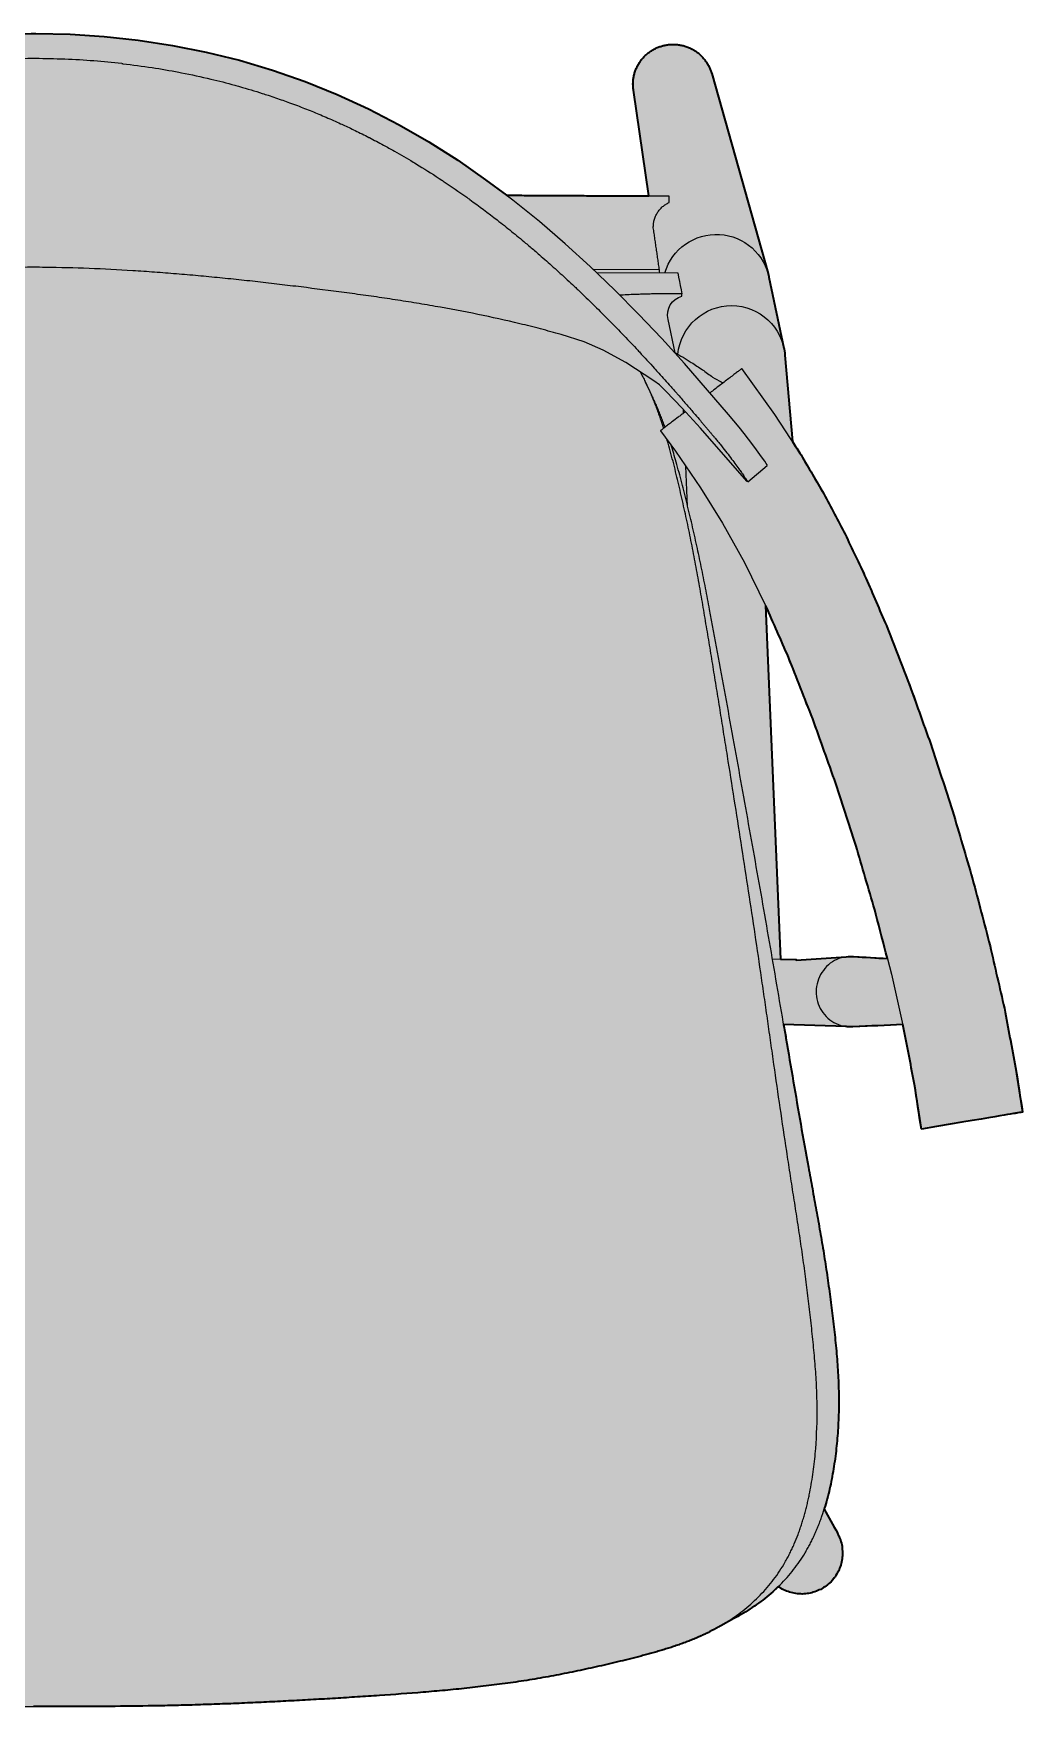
# Model space of a CAD drawing. Header units: millimetres. Extents: x 0 to 1796, y -1115 to 742.
# Drawn here: x 1453 to 1761, y -975 to -454 of the extents above; entities that cross this region are included whole.
import ezdxf

# ---------------------------------------------------------------- set-up
doc = ezdxf.new("R2010")
doc.units = ezdxf.units.MM
doc.layers.add('Blocks', color=7, linetype='Continuous')
doc.layers.add('Blocks$Fill', color=7, linetype='Continuous', true_color=0xffffff)
doc.layers.add('Blocks$Inner', color=7, linetype='Continuous', lineweight=25, true_color=0x007f00)
doc.layers.add('Blocks$Outline', color=7, linetype='Continuous', lineweight=35, true_color=0xff3f3f)

# ---------------------------------------------------------------- blocks, each defined once
blk = doc.blocks.new('N01 Dining Chair Top')
at = {"layer": 'Blocks$Fill'}
h = blk.add_hatch(color=256, dxfattribs=at)
h.paths.add_polyline_path([(302.84, -217.65), (249.86, -217.08), (201.8, -214.68), (174.43, -212.61), (160.82, -211.15), (154.05, -210.26), (147.32, -209.23), (140.62, -208.05), (133.95, -206.73), (120.7, -203.75), (110.83, -201.25), (105.97, -199.84), (102.76, -198.81), (99.6, -197.69), (98.03, -197.09), (96.48, -196.46), (94.96, -195.79), (93.45, -195.1), (91.95, -194.37), (90.49, -193.61), (89.04, -192.81), (88.46, -192.48), (84.33, -190.19), (82.77, -189.34), (81.36, -188.53), (79.98, -187.68), (78.62, -186.8), (77.29, -185.89), (75.99, -184.94), (74.71, -183.96), (73.47, -182.94), (72.26, -181.9), (71.38, -181.1), (70.52, -180.29), (68.84, -181.28), (66.98, -182.02), (65.03, -182.46), (63.03, -182.59), (61.03, -182.41), (59.09, -181.92), (57.25, -181.13), (55.56, -180.06), (54.06, -178.74), (52.78, -177.2), (51.75, -175.47), (51.01, -173.62), (50.57, -171.66), (50.44, -169.66), (50.63, -167.67), (50.67, -167.42), (50.72, -167.18), (50.78, -166.93), (50.84, -166.69), (50.9, -166.45), (50.97, -166.21), (51.04, -165.97), (51.12, -165.73), (51.2, -165.49), (51.29, -165.26), (51.38, -165.03), (51.48, -164.8), (51.79, -164.13), (52.07, -163.59), (52.07, -163.59), (56.18, -156.1), (55.48, -153.71), (55.07, -152.17), (54.33, -149.07), (53.7, -145.94), (53.16, -142.79), (52.7, -139.62), (52.33, -136.43), (52.04, -133.22), (51.83, -129.99), (51.7, -126.73), (51.64, -123.46), (51.66, -120.17), (51.74, -116.85), (51.9, -113.53), (52.12, -110.18), (52.72, -103.46), (54.8, -86.55), (56.88, -73.02), (68.84, -5.05), (49.29, -5.71), (49.02, -5.74), (48.75, -5.77), (48.56, -5.78), (48.37, -5.79), (48.17, -5.8), (47.98, -5.8), (47.79, -5.81), (47.6, -5.8), (47.4, -5.8), (47.21, -5.79), (31.66, -5.04), (28.01, -23.79), (25.88, -37.63), (-5.68, -32.36), (-3.53, -18.47), (0, 0), (4.44, 19.51), (9.91, 40.35), (16.16, 61.53), (22.95, 82.31), (30.06, 102.12), (36.8, 119.29), (43.17, 134.11), (49.67, 147.78), (56.31, 160.38), (63.41, 172.5), (66.11, 176.66), (68.42, 203.66), (68.48, 204.23), (68.55, 204.74), (68.63, 205.25), (68.73, 205.76), (73.44, 227.97), (73.56, 228.51), (73.7, 229.05), (91.29, 291.39), (91.36, 291.64), (91.45, 291.9), (91.53, 292.16), (91.63, 292.42), (91.73, 292.68), (91.84, 292.93), (91.95, 293.19), (92.07, 293.45), (92.2, 293.7), (92.33, 293.95), (92.47, 294.21), (92.62, 294.46), (92.77, 294.7), (92.93, 294.95), (93.1, 295.19), (93.27, 295.43), (93.45, 295.67), (93.64, 295.9), (93.83, 296.13), (94.03, 296.36), (94.23, 296.58), (94.45, 296.8), (94.66, 297.01), (94.88, 297.22), (95.11, 297.42), (95.34, 297.62), (95.58, 297.81), (95.83, 298), (96.07, 298.18), (96.33, 298.35), (96.58, 298.52), (96.85, 298.69), (97.11, 298.84), (97.38, 298.99), (97.65, 299.13), (97.93, 299.27), (98.2, 299.4), (98.48, 299.52), (98.77, 299.63), (99.05, 299.74), (99.34, 299.84), (99.63, 299.94), (99.92, 300.02), (100.21, 300.1), (100.5, 300.17), (100.79, 300.23), (101.08, 300.29), (101.38, 300.34), (101.67, 300.38), (101.96, 300.42), (102.25, 300.45), (102.54, 300.47), (102.83, 300.48), (103.11, 300.49), (103.4, 300.49), (103.68, 300.49), (103.96, 300.48), (104.24, 300.46), (104.52, 300.44), (104.79, 300.41), (105.06, 300.37), (105.33, 300.33), (105.59, 300.28), (105.85, 300.23), (106.12, 300.18), (106.38, 300.11), (106.65, 300.04), (106.91, 299.96), (107.18, 299.88), (107.45, 299.79), (107.71, 299.7), (107.98, 299.59), (108.24, 299.48), (108.51, 299.37), (108.77, 299.24), (109.03, 299.11), (109.29, 298.98), (109.55, 298.83), (109.81, 298.68), (110.06, 298.53), (110.31, 298.36), (110.56, 298.19), (110.81, 298.01), (111.05, 297.83), (111.29, 297.64), (111.52, 297.44), (111.75, 297.24), (111.97, 297.03), (112.2, 296.81), (112.41, 296.59), (112.62, 296.37), (112.83, 296.13), (113.03, 295.9), (113.22, 295.65), (113.41, 295.41), (113.59, 295.16), (113.76, 294.9), (113.93, 294.64), (114.09, 294.37), (114.25, 294.11), (114.4, 293.83), (114.54, 293.56), (114.67, 293.28), (114.8, 293), (114.92, 292.72), (115.03, 292.44), (115.13, 292.15), (115.23, 291.86), (115.32, 291.58), (115.4, 291.29), (115.48, 291), (115.54, 290.7), (115.6, 290.41), (115.66, 290.12), (115.7, 289.83), (115.74, 289.54), (115.77, 289.26), (115.8, 288.97), (115.82, 288.68), (115.83, 288.4), (115.83, 288.12), (115.83, 287.83), (115.82, 287.56), (115.81, 287.28), (115.79, 287.01), (115.76, 286.74), (115.73, 286.47), (115.69, 286.2), (110.92, 253.23), (155.32, 253.46), (161.79, 258.31), (170.51, 264.36), (179.49, 270.06), (188.76, 275.41), (198.31, 280.37), (208.1, 284.87), (218.1, 288.91), (228.29, 292.46), (238.59, 295.52), (248.98, 298.09), (259.5, 300.17), (270.13, 301.79), (280.78, 302.93), (291.44, 303.63), (302.14, 303.9), (302.84, 303.89), (303.54, 303.9), (314.25, 303.63), (324.91, 302.93), (335.55, 301.79), (346.19, 300.17), (356.7, 298.09), (367.1, 295.52), (377.4, 292.46), (387.59, 288.91), (397.59, 284.87), (407.38, 280.37), (416.93, 275.41), (426.2, 270.06), (435.18, 264.36), (443.9, 258.31), (450.37, 253.46), (494.77, 253.23), (490, 286.2), (489.96, 286.47), (489.93, 286.74), (489.9, 287.01), (489.88, 287.28), (489.87, 287.56), (489.86, 287.83), (489.86, 288.12), (489.86, 288.4), (489.87, 288.68), (489.89, 288.97), (489.91, 289.26), (489.95, 289.54), (489.98, 289.83), (490.03, 290.12), (490.08, 290.41), (490.14, 290.7), (490.21, 291), (490.29, 291.29), (490.37, 291.58), (490.46, 291.86), (490.55, 292.15), (490.66, 292.44), (490.77, 292.72), (490.89, 293), (491.02, 293.28), (491.15, 293.56), (491.29, 293.83), (491.44, 294.11), (491.59, 294.37), (491.76, 294.64), (491.92, 294.9), (492.1, 295.16), (492.28, 295.41), (492.47, 295.65), (492.66, 295.9), (492.86, 296.13), (493.07, 296.37), (493.28, 296.59), (493.49, 296.81), (493.71, 297.03), (493.94, 297.24), (494.17, 297.44), (494.4, 297.64), (494.64, 297.83), (494.88, 298.01), (495.13, 298.19), (495.37, 298.36), (495.63, 298.53), (495.88, 298.68), (496.14, 298.83), (496.39, 298.98), (496.65, 299.11), (496.92, 299.24), (497.18, 299.37), (497.44, 299.48), (497.71, 299.59), (497.97, 299.7), (498.24, 299.79), (498.51, 299.88), (498.77, 299.96), (499.04, 300.04), (499.3, 300.11), (499.57, 300.18), (499.83, 300.23), (500.09, 300.28), (500.36, 300.33), (500.63, 300.37), (500.9, 300.41), (501.17, 300.44), (501.45, 300.46), (501.73, 300.48), (502.01, 300.49), (502.29, 300.49), (502.57, 300.49), (502.86, 300.48), (503.15, 300.47), (503.44, 300.45), (503.73, 300.42), (504.02, 300.38), (504.31, 300.34), (504.6, 300.29), (504.9, 300.23), (505.19, 300.17), (505.48, 300.1), (505.77, 300.02), (506.06, 299.94), (506.35, 299.84), (506.63, 299.74), (506.92, 299.63), (507.2, 299.52), (507.48, 299.4), (507.76, 299.27), (508.04, 299.13), (508.31, 298.99), (508.58, 298.84), (508.84, 298.69), (509.1, 298.52), (509.36, 298.35), (509.61, 298.18), (509.86, 298), (510.1, 297.81), (510.34, 297.62), (510.58, 297.42), (510.8, 297.22), (511.03, 297.01), (511.24, 296.8), (511.45, 296.58), (511.66, 296.36), (511.86, 296.13), (512.05, 295.9), (512.23, 295.67), (512.41, 295.43), (512.59, 295.19), (512.75, 294.95), (512.91, 294.7), (513.07, 294.46), (513.22, 294.21), (513.36, 293.95), (513.49, 293.7), (513.62, 293.45), (513.74, 293.19), (513.85, 292.93), (513.96, 292.68), (514.06, 292.42), (514.15, 292.16), (514.24, 291.9), (514.32, 291.64), (514.4, 291.39), (531.99, 229.05), (532.13, 228.51), (532.25, 227.97), (536.95, 205.76), (537.06, 205.25), (537.14, 204.74), (537.21, 204.23), (537.26, 203.66), (539.58, 176.66), (542.28, 172.5), (549.37, 160.38), (556.01, 147.78), (562.52, 134.11), (568.89, 119.29), (575.63, 102.12), (582.74, 82.31), (589.53, 61.53), (595.77, 40.35), (601.24, 19.51), (605.69, 0), (609.22, -18.47), (611.37, -32.36), (609.61, -32.66), (579.8, -37.63), (577.67, -23.79), (574.49, -7.1), (574.03, -5.04), (558.47, -5.79), (558.28, -5.8), (558.09, -5.8), (557.9, -5.81), (557.71, -5.8), (557.51, -5.8), (557.32, -5.79), (557.13, -5.78), (556.94, -5.77), (556.67, -5.74), (556.4, -5.71), (536.85, -5.05), (549.9, -79.77), (552.21, -96.73), (552.97, -103.46), (553.57, -110.18), (553.79, -113.53), (553.94, -116.85), (554.03, -120.17), (554.05, -123.46), (553.99, -126.73), (553.86, -129.99), (553.65, -133.22), (553.36, -136.43), (552.98, -139.62), (552.53, -142.79), (551.99, -145.94), (551.35, -149.07), (550.62, -152.17), (550.21, -153.71), (549.51, -156.1), (553.61, -163.59), (553.9, -164.13), (554.21, -164.8), (554.31, -165.03), (554.4, -165.26), (554.49, -165.49), (554.57, -165.73), (554.65, -165.97), (554.72, -166.21), (554.79, -166.45), (554.85, -166.69), (554.91, -166.93), (554.97, -167.18), (555.02, -167.42), (555.06, -167.67), (555.25, -169.66), (555.12, -171.66), (554.67, -173.62), (553.93, -175.47), (552.91, -177.2), (551.63, -178.74), (550.13, -180.06), (548.43, -181.13), (546.59, -181.92), (544.65, -182.41), (542.66, -182.59), (540.66, -182.46), (538.71, -182.02), (536.85, -181.28), (535.17, -180.29), (534.31, -181.1), (533.43, -181.9), (532.22, -182.94), (530.97, -183.96), (529.7, -184.94), (528.39, -185.89), (527.06, -186.8), (525.71, -187.68), (524.32, -188.53), (522.91, -189.34), (521.35, -190.19), (517.22, -192.48), (516.65, -192.81), (515.2, -193.61), (513.73, -194.37), (512.24, -195.1), (510.73, -195.79), (509.2, -196.46), (507.65, -197.09), (504.52, -198.26), (501.33, -199.34), (496.48, -200.8), (488.29, -202.95), (478.37, -205.29), (471.74, -206.73), (465.07, -208.05), (458.37, -209.23), (451.63, -210.26), (444.87, -211.15), (431.26, -212.61), (397.03, -215.1), (355.83, -217.08)], flags=0)
h.paths.add_polyline_path([(74.46, 125.61), (74.36, 125.41), (67.34, 109.47), (59.77, 90.27), (52.57, 70.09), (45.93, 49.55), (40.07, 29.39), (36.46, 15.51), (47.04, 16.12), (47.32, 16.14), (47.61, 16.15), (47.89, 16.16), (48.18, 16.15), (48.46, 16.14), (48.74, 16.12), (49.03, 16.1), (49.31, 16.06), (64.95, 15.03), (64.95, 15.27), (69.78, 15.3)], flags=0)
h.paths.add_polyline_path([(569.22, 15.51), (559.76, 49.55), (553.12, 70.09), (545.92, 90.27), (538.35, 109.47), (531.33, 125.41), (531.23, 125.61), (535.91, 15.3), (540.74, 15.27), (540.74, 15.03), (556.38, 16.06), (556.66, 16.1), (556.94, 16.12), (557.23, 16.14), (557.51, 16.15), (557.8, 16.16), (558.08, 16.15), (558.36, 16.14), (558.65, 16.12)], flags=0)
at = {"layer": 'Blocks$Inner'}
for p, q in [((531.99, 229.05), (514.4, 291.39)), ((490, 286.2), (494.77, 253.23)), ((498.1, 230.21), (477.51, 230.32)), ((532.25, 227.97), (536.95, 205.76)), ((503, 204.34), (500.8, 214.75)), ((495.23, 192.14), (493.73, 195.24)), ((505.66, 185.58), (505.62, 186.6)), ((506.89, 156.54), (506.36, 169.03)), ((531.23, 125.63), (535.91, 15.3)), ((569.28, 15.51), (558.65, 16.12)), ((556.4, -5.71), (536.85, -5.05)), ((558.47, -5.79), (574.06, -5.04)), ((549.5, -156.08), (553.61, -163.59)), ((517.22, -192.48), (521.35, -190.19))]:
    blk.add_line(p, q, dxfattribs=at)
for points in [[(525.63, 164.09), (531.75, 169.23), (531.68, 169.39), (531.4, 169.83), (530.93, 170.53), (530.27, 171.49), (529.43, 172.68), (528.41, 174.09), (527.24, 175.67), (525.93, 177.39), (524.5, 179.24), (522.95, 181.17), (519.63, 185.16), (505.91, 200.99), (498.84, 208.76), (491.6, 216.4), (484.17, 223.9), (476.55, 231.23), (468.72, 238.36), (460.68, 245.27), (452.4, 251.93), (443.9, 258.31), (435.18, 264.36), (426.2, 270.06), (416.93, 275.41), (407.38, 280.37), (397.59, 284.87), (387.59, 288.91), (377.4, 292.46), (367.1, 295.52), (356.7, 298.09), (346.19, 300.17), (335.55, 301.79), (324.91, 302.93), (314.25, 303.63), (303.54, 303.9), (302.84, 303.89), (302.14, 303.9)], [(478.51, 229.37), (503.82, 229.23), (504.09, 227.93), (504.35, 226.62), (504.61, 225.31), (504.87, 224.01), (505.14, 222.7)], [(525.35, 164.38), (510.91, 180.9), (505.15, 187.12), (500.09, 192.36), (498.11, 194.33), (496.33, 195.64), (487.61, 201.32), (480.51, 205.13), (474.6, 207.74), (467.42, 210.01)], [(537.26, 203.72), (539.58, 176.66)], [(611.37, -32.36), (609.22, -18.47), (605.69, 0), (601.24, 19.51), (595.77, 40.35), (589.53, 61.53), (582.74, 82.31), (575.63, 102.12), (568.89, 119.29), (562.52, 134.11), (556.01, 147.78), (549.37, 160.38), (542.28, 172.5), (534.12, 185.08), (523.83, 199.45)], [(498.43, 180.06), (503.08, 173.7), (510.9, 162.3), (517.81, 151.19), (524.61, 138.96), (531.33, 125.41), (538.35, 109.47), (545.92, 90.27), (553.12, 70.09), (559.76, 49.55), (565.62, 29.39), (570.48, 10.67), (574.49, -7.1), (577.67, -23.79), (579.8, -37.63)], [(556.38, 16.06), (540.74, 15.03), (540.74, 15.27), (533.38, 15.31)], [(555.06, -167.67), (555.25, -169.66), (555.12, -171.66), (554.67, -173.62), (553.93, -175.47), (552.91, -177.2), (551.63, -178.74), (550.13, -180.06), (548.43, -181.13), (546.59, -181.92), (544.65, -182.41), (542.66, -182.59), (540.66, -182.46), (538.71, -182.02), (536.85, -181.28), (535.15, -180.28)]]:
    blk.add_lwpolyline(points, dxfattribs=at)
at = {"layer": 'Blocks$Inner', "extrusion": (0, 0, -1)}
for centre, radius, start, end in [((-515.86, 224.5), 16.76, 16.501, 170.0124), ((-506.76, 216.14), 6.12, 346.9352, 74.6789), ((-520.56, 202.29), 16.76, 5.3224, 175.3012)]:
    blk.add_arc(centre, radius, start, end, dxfattribs=at)
at = {"layer": 'Blocks$Inner'}
blk.add_rational_spline([(514.46, 291.17), (511.45, 302.64), (499.83, 300.23), (488.22, 297.83), (490, 286.2)], [1, 0.725412500091, 1, 0.725412500091, 1], degree=2, knots=[-379.581416, -379.581416, -379.581416, -189.790708, -189.790708, 0, 0, 0], dxfattribs=at)
for points, knots in [([(302.84, 296.05), (302.62, 296.05), (299.4, 296.04), (296.18, 295.97), (293.18, 295.85)], [-17.1188805, -17.1188805, -17.1188805, -17.1188805, -17.0850468, -16.6232968, -16.6232968, -16.6232968, -16.6232968]), ([(312.5, 295.85), (309.51, 295.97), (306.29, 296.04), (303.06, 296.05), (302.84, 296.05)], [-17.6144642, -17.6144642, -17.6144642, -17.6144642, -17.1527142, -17.1188805, -17.1188805, -17.1188805, -17.1188805]), ([(330.39, 294.5), (327.5, 294.83), (321.59, 295.38), (315.63, 295.73), (312.55, 295.85), (312.5, 295.85)], [-18.5379369, -18.5379369, -18.5379369, -18.5379369, -18.0895672, -17.6211271, -17.6144642, -17.6144642, -17.6144642, -17.6144642]), ([(330.39, 294.5), (330.52, 294.49), (333.67, 294.13), (339.63, 293.34), (345.42, 292.35), (348.19, 291.82)], [-15.6993659, -15.6993659, -15.6993659, -15.6993659, -15.6794285, -15.2109884, -14.7759989, -14.7759989, -14.7759989, -14.7759989]), ([(348.19, 291.82), (348.47, 291.77), (351.82, 291.12), (357.65, 289.86), (363.14, 288.46), (365.63, 287.77)], [-14.7759989, -14.7759989, -14.7759989, -14.7759989, -14.7309471, -14.2508447, -13.8525601, -13.8525601, -13.8525601, -13.8525601]), ([(365.63, 287.77), (366.14, 287.63), (369.02, 286.83), (371.89, 285.97), (374.24, 285.21)], [-13.8525601, -13.8525601, -13.8525601, -13.8525601, -13.7707965, -13.3908643, -13.3908643, -13.3908643, -13.3908643]), ([(374.24, 285.21), (374.86, 285.02), (377.01, 284.32), (379.85, 283.35), (382.07, 282.55), (382.76, 282.3)], [-13.3908643, -13.3908643, -13.3908643, -13.3908643, -13.2906996, -13.0436136, -12.9291322, -12.9291322, -12.9291322, -12.9291322]), ([(382.76, 282.3), (383.57, 282), (385.89, 281.14), (389.68, 279.66), (394.18, 277.78), (397.41, 276.35), (399.16, 275.54), (399.41, 275.43)], [-12.9291322, -12.9291322, -12.9291322, -12.9291322, -12.79654, -12.549454, -12.3023679, -12.0473016, -12.0056953, -12.0056953, -12.0056953, -12.0056953]), ([(399.41, 275.43), (400.67, 274.85), (403.38, 273.56), (406.06, 272.22), (407.5, 271.49)], [-12.0056953, -12.0056953, -12.0056953, -12.0056953, -11.7922983, -11.5439453, -11.5439453, -11.5439453, -11.5439453]), ([(407.5, 271.49), (407.54, 271.47), (409.05, 270.69), (411.71, 269.29), (414.29, 267.86), (415.42, 267.23)], [-11.5439453, -11.5439453, -11.5439453, -11.5439453, -11.5373125, -11.2822462, -11.0822759, -11.0822759, -11.0822759, -11.0822759]), ([(415.42, 267.23), (417.39, 266.12), (419.98, 264.61), (422.52, 263.06), (423.14, 262.68)], [-11.0818955, -11.0818955, -11.0818955, -11.0818955, -10.7331002, -10.6202492, -10.6202492, -10.6202492, -10.6202492]), ([(423.14, 262.68), (425.54, 261.21), (428.05, 259.61), (430.52, 257.97), (430.66, 257.88)], [-10.6202492, -10.6202492, -10.6202492, -10.6202492, -10.1843006, -10.1585783, -10.1585783, -10.1585783, -10.1585783]), ([(438, 252.82), (438.33, 252.59), (441.52, 250.29), (446.2, 246.79), (451.97, 242.21), (455.84, 239.02), (458.21, 237.01), (459.13, 236.22)], [-9.696828, -9.696828, -9.696828, -9.696828, -9.635454, -9.086584, -8.792458, -8.498331, -8.311591, -8.311591, -8.311591, -8.311591]), ([(459.13, 236.22), (459.66, 235.77), (461.62, 234.07), (464.31, 231.7), (467.18, 229.11), (469.36, 227.11), (471.11, 225.48), (472.13, 224.51), (472.44, 224.21)], [-8.3115914, -8.3115914, -8.3115914, -8.3115914, -8.2042037, -7.9100767, -7.7580053, -7.6059338, -7.4538624, -7.3880915, -7.3880915, -7.3880915, -7.3880915]), ([(302.84, 231), (301.6, 231), (295.81, 230.95), (285.48, 230.68), (274.13, 230.09), (265.06, 229.48), (258.27, 228.95), (251.48, 228.36), (244.7, 227.71), (237.93, 227.01), (231.17, 226.27), (224.42, 225.48), (215.43, 224.38), (206.46, 223.23), (197.52, 221.99), (190.83, 221.01), (184.15, 219.96), (175.26, 218.47), (164.21, 216.39), (153.26, 213.97), (144.64, 211.8), (140.38, 210.63), (138.26, 210.01)], [-9.3776548, -9.3776548, -9.3776548, -9.3776548, -9.3692451, -9.3384759, -9.3077066, -9.292322, -9.2769374, -9.2615528, -9.2461682, -9.2307835, -9.2153989, -9.2000143, -9.1846297, -9.1538605, -9.1384759, -9.1230912, -9.1077066, -9.092322, -9.0615528, -9.0307835, -9.0153989, -9.0000143, -9.0000143, -9.0000143, -9.0000143]), ([(467.42, 210.01), (465.31, 210.63), (461.05, 211.8), (452.42, 213.97), (441.48, 216.39), (430.42, 218.47), (421.54, 219.96), (414.86, 221.01), (408.17, 221.99), (399.22, 223.23), (390.26, 224.38), (381.27, 225.48), (374.52, 226.27), (367.76, 227.01), (360.99, 227.71), (354.21, 228.36), (347.42, 228.95), (340.63, 229.48), (331.56, 230.09), (320.21, 230.68), (309.88, 230.95), (304.09, 231), (302.84, 231)], [-9.7552953, -9.7552953, -9.7552953, -9.7552953, -9.7399107, -9.7245261, -9.6937569, -9.6629876, -9.647603, -9.6322184, -9.6168338, -9.6014492, -9.57068, -9.5552953, -9.5399107, -9.5245261, -9.5091415, -9.4937569, -9.4783723, -9.4629876, -9.447603, -9.4168338, -9.3860646, -9.3776548, -9.3776548, -9.3776548, -9.3776548]), ([(472.44, 224.21), (472.85, 223.83), (473.98, 222.75), (475.83, 220.97), (477.99, 218.87), (480.13, 216.74), (483.19, 213.68), (486.95, 209.82), (489.96, 206.64), (491.37, 205.13)], [-7.388092, -7.388092, -7.388092, -7.388092, -7.301794, -7.146478, -6.991161, -6.835845, -6.680529, -6.323111, -6.002877, -6.002877, -6.002877, -6.002877]), ([(491.6, 222.57), (490.83, 222.55), (489.21, 222.49), (487.27, 222.39), (486.11, 222.32), (485.78, 222.29)], [0.3193592, 0.3193592, 0.3193592, 0.3193592, 0.375, 0.4375, 0.4630154, 0.4630154, 0.4630154, 0.4630154]), ([(503.83, 222.72), (503.39, 222.72), (502.06, 222.74), (500.29, 222.73), (498.54, 222.72), (497.23, 222.71), (496.13, 222.69), (495.26, 222.67), (494.61, 222.66), (493.93, 222.64), (493, 222.61), (491.81, 222.57), (490.91, 222.54), (490.5, 222.52)], [200.2862502, 200.2862502, 200.2862502, 200.2862502, 200.3144612, 200.3700167, 200.3977945, 200.4255723, 200.45335, 200.4672389, 200.4811278, 200.4950167, 200.5089056, 200.5366834, 200.5642581, 200.5642581, 200.5642581, 200.5642581]), ([(491.37, 205.13), (491.54, 204.95), (493.28, 203.09), (495.3, 200.89), (497.14, 198.86), (497.43, 198.53)], [-6.0028769, -6.0028769, -6.0028769, -6.0028769, -5.9657254, -5.6083077, -5.5411269, -5.5411269, -5.5411269, -5.5411269]), ([(502.82, 204.49), (504.63, 203.47), (507.63, 201.69), (511.53, 199.08), (513.66, 197.52), (514.68, 196.74)], [0.96071078, 0.96071078, 0.96071078, 0.96071078, 0.97692308, 0.98846154, 1, 1, 1, 1]), ([(492.13, 198.38), (492.34, 197.99), (492.8, 197.11), (493.49, 195.73), (494.22, 194.23), (494.9, 192.71), (495.56, 191.18), (496.2, 189.64), (496.82, 188.09), (497.41, 186.53), (497.97, 184.96), (498.64, 183.05), (499.1, 181.65), (499.38, 180.79)], [0.24224193, 0.24224193, 0.24224193, 0.24224193, 0.24385246, 0.24590164, 0.24795082, 0.25, 0.25204918, 0.25409836, 0.25614754, 0.25819672, 0.2602459, 0.26229508, 0.26563699, 0.26563699, 0.26563699, 0.26563699]), ([(497.44, 198.53), (498.69, 197.14), (500.69, 194.92), (502.66, 192.68), (503.39, 191.85)], [-5.540873, -5.540873, -5.540873, -5.540873, -5.2507627, -5.0792589, -5.0792589, -5.0792589, -5.0792589]), ([(523.83, 199.45), (523.83, 199.44), (523.79, 199.41), (523.58, 199.26), (523.1, 198.89), (522.22, 198.22), (521.09, 197.35), (519.76, 196.34), (518.29, 195.22), (516.35, 193.74), (514.86, 192.6), (513.9, 191.87)], [29.990429, 29.990429, 29.990429, 29.990429, 30.0143914, 30.0383537, 30.0862785, 30.1342032, 30.182128, 30.2300527, 30.2779775, 30.3259022, 30.4074619, 30.4074619, 30.4074619, 30.4074619]), ([(514.68, 196.74), (515.58, 196.25), (516.68, 195.66), (517.77, 195.06), (517.95, 194.96)], [1, 1, 1, 1, 1.5, 1.6013618, 1.6013618, 1.6013618, 1.6013618]), ([(499.85, 181.14), (499.62, 181.76), (499.2, 182.89), (498.57, 184.53), (497.95, 186.08), (497.31, 187.61), (496.65, 189.13), (495.95, 190.64), (495.47, 191.66), (495.22, 192.17), (495.21, 192.19)], [0.73743844, 0.73743844, 0.73743844, 0.73743844, 0.7398374, 0.74186992, 0.74390244, 0.74593496, 0.74796748, 0.75, 0.75203252, 0.75211136, 0.75211136, 0.75211136, 0.75211136]), ([(503.39, 191.85), (503.47, 191.76), (504.36, 190.74), (506.06, 188.8), (507.93, 186.63), (509, 185.39), (509.26, 185.08)], [-5.0792589, -5.0792589, -5.0792589, -5.0792589, -5.06056, -4.8703482, -4.6801363, -4.6175089, -4.6175089, -4.6175089, -4.6175089]), ([(502.2, 182.94), (501.75, 182.6), (501.13, 182.12), (500.39, 181.56), (499.72, 181.05), (499.18, 180.64), (498.79, 180.34), (498.58, 180.18), (498.45, 180.08), (498.43, 180.06), (498.43, 180.06)], [1, 1, 1, 1, 1.0477497, 1.0716246, 1.0954994, 1.1432492, 1.167124, 1.1909989, 1.2148738, 1.2380952, 1.2380952, 1.2380952, 1.2380952]), ([(506.2, 185.99), (506.09, 185.91), (505.65, 185.57), (504.9, 185), (503.63, 184.03), (502.75, 183.36), (502.2, 182.94)], [0.8714395, 0.8714395, 0.8714395, 0.8714395, 0.8809524, 0.9107143, 0.9404762, 1, 1, 1, 1]), ([(509.26, 185.07), (509.8, 184.45), (510.54, 183.58), (511.48, 182.47), (512.1, 181.74), (512.71, 181.02), (513.23, 180.41), (513.64, 179.92), (513.95, 179.55), (514.26, 179.18), (514.53, 178.86), (514.76, 178.58), (514.92, 178.39), (515.02, 178.28), (515.04, 178.25)], [-4.6172182, -4.6172182, -4.6172182, -4.6172182, -4.4899152, -4.440807, -4.3916989, -4.3425907, -4.2934826, -4.2686718, -4.2438611, -4.2190503, -4.1942396, -4.1784522, -4.1626649, -4.1559952, -4.1559952, -4.1559952, -4.1559952]), ([(105.24, 177.34), (105.21, 177.22), (104.54, 174.96), (103.32, 170.53), (101.99, 165.08), (100.96, 160.7), (99.97, 156.3), (98.75, 150.8), (97.39, 144.17), (96.12, 137.5), (94.92, 130.81), (93.77, 124.1), (92.64, 117.39), (91.52, 110.66), (90.42, 103.93), (89.33, 97.19), (88.25, 90.45), (87.17, 83.71), (85.74, 74.72), (83.96, 63.48), (81.85, 49.98), (79.76, 36.49), (77.72, 22.99), (76.06, 11.75), (74.76, 2.75), (73.79, -4), (72.82, -10.76), (71.54, -19.76), (69.91, -31.03), (68.24, -42.32), (66.85, -51.35), (65.8, -58.13), (64.74, -64.91), (63.87, -70.57), (63.19, -75.11), (62.71, -78.52), (62.25, -81.92), (61.81, -85.32), (61.39, -88.74), (60.98, -92.15), (60.57, -95.56), (60.05, -100.1), (59.45, -105.72), (58.87, -112.48), (58.49, -119.18), (58.31, -128.03), (58.68, -136.74), (59.55, -144.23), (60.22, -148.48), (60.72, -151.12), (61.17, -153.22), (61.53, -154.79), (61.92, -156.35), (62.34, -157.9), (62.8, -159.44), (63.28, -160.98), (63.79, -162.5), (64.53, -164.51), (65.33, -166.5), (66.2, -168.45), (66.9, -169.89), (67.63, -171.31), (68.67, -173.18), (70.07, -175.46), (71.93, -178.07), (74.62, -181.4), (78.39, -185.24), (82.6, -188.67), (86.21, -191.13), (89.02, -192.83), (91.45, -194.13), (93.44, -195.1), (94.95, -195.8), (96.48, -196.46), (98.03, -197.09), (99.6, -197.69), (101.17, -198.27), (102.76, -198.82), (104.36, -199.34), (105.97, -199.84), (107.58, -200.33), (109.2, -200.8), (110.83, -201.25), (112.47, -201.69), (114.65, -202.26), (117.39, -202.96), (120.7, -203.76), (124.01, -204.54), (128.42, -205.55), (133.94, -206.75), (140.61, -208.07), (147.31, -209.25), (154.05, -210.28), (160.82, -211.17), (167.61, -211.94), (174.43, -212.62), (183.53, -213.42), (192.66, -214.09), (201.8, -214.68), (208.66, -215.11), (215.52, -215.51), (222.38, -215.89), (229.25, -216.24), (236.12, -216.56), (242.99, -216.84), (249.86, -217.08), (256.74, -217.28), (265.9, -217.48), (277.37, -217.62), (290.44, -217.66), (298.94, -217.65), (302.84, -217.65)], [0.2700507, 0.2700507, 0.2700507, 0.2700507, 0.2704918, 0.2786885, 0.2868852, 0.2909836, 0.295082, 0.3032787, 0.3114754, 0.3196721, 0.3278689, 0.3360656, 0.3442623, 0.352459, 0.3606557, 0.3688525, 0.3770492, 0.3852459, 0.3934426, 0.4098361, 0.4262295, 0.442623, 0.4590164, 0.4754098, 0.4836066, 0.4918033, 0.5, 0.5081967, 0.5245902, 0.5409836, 0.5491803, 0.557377, 0.5655738, 0.5737705, 0.5778689, 0.5819672, 0.5860656, 0.5901639, 0.5942623, 0.5983607, 0.602459, 0.6065574, 0.6147541, 0.6229508, 0.6311475, 0.6393443, 0.6557377, 0.6639344, 0.6680328, 0.6721311, 0.6741803, 0.6762295, 0.6782787, 0.6803279, 0.682377, 0.6844262, 0.6864754, 0.6885246, 0.692623, 0.6946721, 0.6967213, 0.6987705, 0.7008197, 0.704918, 0.7090164, 0.7131148, 0.7213115, 0.7295082, 0.7336066, 0.7377049, 0.7418033, 0.7438525, 0.7459016, 0.7479508, 0.75, 0.7520492, 0.7540984, 0.7561475, 0.7581967, 0.7602459, 0.7622951, 0.7643443, 0.7663934, 0.7684426, 0.7704918, 0.7745902, 0.7786885, 0.7827869, 0.7868852, 0.795082, 0.8032787, 0.8114754, 0.8196721, 0.8278689, 0.8360656, 0.8442623, 0.852459, 0.8688525, 0.8770492, 0.8852459, 0.8934426, 0.9016393, 0.9098361, 0.9180328, 0.9262295, 0.9344262, 0.942623, 0.9508197, 0.9672131, 0.9836066, 0.9975691, 0.9975691, 0.9975691, 0.9975691]), ([(302.84, -217.65), (306.75, -217.65), (315.24, -217.66), (328.32, -217.62), (339.78, -217.48), (348.95, -217.28), (355.83, -217.08), (362.7, -216.84), (369.57, -216.56), (376.44, -216.24), (383.3, -215.89), (390.17, -215.51), (397.03, -215.11), (403.89, -214.68), (413.03, -214.09), (422.15, -213.42), (431.26, -212.62), (438.07, -211.94), (444.87, -211.17), (451.64, -210.28), (458.38, -209.25), (465.08, -208.07), (471.75, -206.75), (477.27, -205.55), (481.68, -204.54), (484.99, -203.76), (488.29, -202.96), (491.04, -202.26), (493.22, -201.69), (494.86, -201.25), (496.48, -200.8), (498.1, -200.33), (499.72, -199.84), (501.33, -199.34), (502.93, -198.82), (504.52, -198.27), (506.09, -197.69), (507.66, -197.09), (509.21, -196.46), (510.73, -195.8), (512.24, -195.1), (514.23, -194.13), (516.66, -192.83), (519.48, -191.13), (523.09, -188.67), (527.3, -185.24), (531.07, -181.4), (533.76, -178.07), (535.61, -175.46), (537.02, -173.18), (538.05, -171.31), (538.79, -169.89), (539.49, -168.45), (540.36, -166.5), (541.16, -164.51), (541.9, -162.5), (542.41, -160.98), (542.89, -159.44), (543.34, -157.9), (543.77, -156.35), (544.16, -154.79), (544.52, -153.22), (544.97, -151.12), (545.47, -148.48), (546.14, -144.23), (547.01, -136.74), (547.38, -128.03), (547.2, -119.18), (546.82, -112.48), (546.23, -105.72), (545.63, -100.1), (545.11, -95.56), (544.71, -92.15), (544.3, -88.74), (543.88, -85.32), (543.44, -81.92), (542.98, -78.52), (542.49, -75.11), (541.82, -70.57), (540.95, -64.91), (539.89, -58.13), (538.83, -51.35), (537.45, -42.32), (535.78, -31.03), (534.15, -19.76), (532.86, -10.76), (531.9, -4), (530.93, 2.75), (529.63, 11.75), (527.97, 22.99), (525.92, 36.49), (523.84, 49.98), (521.73, 63.48), (519.94, 74.72), (518.51, 83.71), (517.44, 90.45), (516.35, 97.19), (515.26, 103.93), (514.16, 110.66), (513.05, 117.39), (511.92, 124.1), (510.77, 130.81), (509.56, 137.5), (508.3, 144.17), (506.93, 150.8), (505.71, 156.3), (504.72, 160.7), (503.7, 165.08), (502.37, 170.53), (501.15, 174.96), (500.48, 177.22), (500.45, 177.34)], [0.9975691, 0.9975691, 0.9975691, 0.9975691, 1.0115316, 1.027925, 1.0443185, 1.0525152, 1.0607119, 1.0689086, 1.0771054, 1.0853021, 1.0934988, 1.1016955, 1.1098922, 1.118089, 1.1262857, 1.1426791, 1.1508759, 1.1590726, 1.1672693, 1.175466, 1.1836627, 1.1918595, 1.2000562, 1.2082529, 1.2123513, 1.2164496, 1.220548, 1.2246463, 1.2266955, 1.2287447, 1.2307939, 1.2328431, 1.2348922, 1.2369414, 1.2389906, 1.2410398, 1.243089, 1.2451381, 1.2471873, 1.2492365, 1.2512857, 1.2533349, 1.2574332, 1.2615316, 1.26563, 1.2738267, 1.2820234, 1.2861218, 1.2902201, 1.2943185, 1.2963677, 1.2984168, 1.300466, 1.3025152, 1.3066136, 1.3086627, 1.3107119, 1.3127611, 1.3148103, 1.3168595, 1.3189086, 1.3209578, 1.323007, 1.3271054, 1.3312037, 1.3394004, 1.3557939, 1.3639906, 1.3721873, 1.3803841, 1.3885808, 1.3926791, 1.3967775, 1.4008759, 1.4049742, 1.4090726, 1.4131709, 1.4172693, 1.4213677, 1.4295644, 1.4377611, 1.4459578, 1.4541545, 1.470548, 1.4869414, 1.4951381, 1.5033349, 1.5115316, 1.5197283, 1.5361218, 1.5525152, 1.5689086, 1.5853021, 1.6016955, 1.6098922, 1.618089, 1.6262857, 1.6344824, 1.6426791, 1.6508759, 1.6590726, 1.6672693, 1.675466, 1.6836627, 1.6918595, 1.7000562, 1.7041545, 1.7082529, 1.7164496, 1.7246463, 1.7250875, 1.7250875, 1.7250875, 1.7250875]), ([(515.05, 178.24), (515.08, 178.2), (515.19, 178.08), (515.43, 177.78), (515.78, 177.36), (516.2, 176.85), (516.62, 176.34), (517.48, 175.28), (518.73, 173.7), (519.77, 172.35), (520.26, 171.7), (520.28, 171.68)], [-4.1557497, -4.1557497, -4.1557497, -4.1557497, -4.1468775, -4.1310901, -4.0962902, -4.0614903, -4.0266903, -3.9918904, -3.8446526, -3.6974148, -3.6941016, -3.6941016, -3.6941016, -3.6941016]), ([(520.02, -190.87), (521, -190.38), (523.9, -188.86), (528.46, -185.98), (532.68, -182.65), (535.77, -179.74), (537.95, -177.43), (539.98, -174.99), (541.85, -172.44), (543.27, -170.22), (544.32, -168.39), (545.08, -167.01), (545.79, -165.6), (546.46, -164.16), (547.1, -162.71), (547.7, -161.24), (548.27, -159.76), (548.98, -157.77), (549.79, -155.24), (550.64, -152.18), (551.37, -149.07), (552, -145.94), (552.54, -142.79), (553, -139.62), (553.49, -135.37), (553.91, -130), (554.1, -123.48), (553.99, -116.86), (553.61, -110.19), (553.1, -104.59), (552.61, -100.1), (552.21, -96.73), (551.79, -93.35), (551.34, -89.96), (550.89, -86.55), (550.41, -83.14), (549.91, -79.77), (549.38, -76.4), (548.81, -73.02), (548.23, -69.65), (547.63, -66.28), (546.82, -61.8), (545.8, -56.2), (544.16, -47.26), (542.16, -36.1), (539.84, -22.71), (537.57, -9.34), (535.31, 4.03), (533.03, 17.4), (530.7, 30.77), (528.33, 44.14), (525.94, 57.52), (523.53, 70.89), (520.31, 88.72), (517.08, 106.55), (514.19, 122.1), (512.49, 130.97), (511.16, 137.6), (509.78, 144.21), (508.54, 149.69), (507.5, 154.06), (506.71, 157.32), (505.91, 160.59), (504.8, 164.92), (503.45, 169.94), (502.29, 173.83), (501.73, 175.58)], [0.2642276, 0.2642276, 0.2642276, 0.2642276, 0.2682927, 0.2764228, 0.2845528, 0.2886179, 0.2926829, 0.296748, 0.300813, 0.304878, 0.3069106, 0.3089431, 0.3109756, 0.3130081, 0.3150407, 0.3170732, 0.3191057, 0.3211382, 0.3252033, 0.3292683, 0.3333333, 0.3373984, 0.3414634, 0.3455285, 0.3495935, 0.3577236, 0.3658537, 0.3739837, 0.3821138, 0.3902439, 0.3943089, 0.398374, 0.402439, 0.4065041, 0.4105691, 0.4146341, 0.4186992, 0.4227642, 0.4268293, 0.4308943, 0.4349593, 0.4390244, 0.4471545, 0.4552846, 0.4715447, 0.4878049, 0.504065, 0.5203252, 0.5365854, 0.5528455, 0.5691057, 0.5853659, 0.601626, 0.6178862, 0.6504065, 0.6666667, 0.6747967, 0.6829268, 0.6910569, 0.699187, 0.703252, 0.7073171, 0.7113821, 0.7154472, 0.7235772, 0.7302863, 0.7302863, 0.7302863, 0.7302863]), ([(520.28, 171.68), (520.75, 171.06), (521.66, 169.84), (522.79, 168.28), (523.53, 167.24), (523.88, 166.74), (523.98, 166.61)], [-3.6941016, -3.6941016, -3.6941016, -3.6941016, -3.5502788, -3.403041, -3.2810412, -3.232562, -3.232562, -3.232562, -3.232562]), ([(523.98, 166.6), (524.12, 166.4), (524.48, 165.88), (524.96, 165.17), (525.29, 164.67), (525.47, 164.39), (525.55, 164.26), (525.58, 164.21), (525.59, 164.19)], [-3.2322498, -3.2322498, -3.2322498, -3.2322498, -3.1589397, -3.0369399, -2.9149402, -2.8559469, -2.7969537, -2.7704998, -2.7704998, -2.7704998, -2.7704998]), ([(525.59, 164.19), (525.6, 164.17), (525.62, 164.13), (525.63, 164.09), (525.62, 164.08), (525.61, 164.09), (525.58, 164.11), (525.55, 164.15), (525.5, 164.2), (525.45, 164.26), (525.38, 164.34), (525.23, 164.52), (525.1, 164.68), (525, 164.81), (524.99, 164.82)], [-2.7704998, -2.7704998, -2.7704998, -2.7704998, -2.7380767, -2.6790834, -2.6501272, -2.6211709, -2.5922147, -2.5632584, -2.533789, -2.5043196, -2.4748502, -2.4453808, -2.3134069, -2.3088661, -2.3088661, -2.3088661, -2.3088661]), ([(547.01, 4.47), (547.07, 3.43), (547.51, 1.36), (548.99, -1.43), (551.17, -3.68), (553.89, -5.22), (556.42, -5.8), (557.96, -5.82), (558.47, -5.79)], [107.0735411, 107.0735411, 107.0735411, 107.0735411, 107.1644502, 107.2553593, 107.3462684, 107.4371775, 107.5280865, 107.5735411, 107.5735411, 107.5735411, 107.5735411]), ([(579.8, -37.63), (606.83, -33.12), (608.4, -32.86), (609.72, -32.64), (610.69, -32.47), (611.37, -32.36)], [15.2380952, 15.2380952, 15.2380952, 15.2380952, 15.8095238, 15.8571429, 15.990429, 15.990429, 15.990429, 15.990429]), ([(554.21, -164.8), (554.34, -165.1), (554.7, -166.04), (554.95, -167.01), (555.06, -167.67)], [85.60868064, 85.60868064, 85.60868064, 85.60868064, 85.63368064, 85.68368064, 85.68368064, 85.68368064, 85.68368064])]:
    blk.add_open_spline(points, degree=3, knots=knots, dxfattribs=at)
for points, degree in [([(430.66, 257.88), (433.14, 256.23), (435.58, 254.55), (438, 252.82)], 3), ([(501.12, 253.19), (450.37, 253.46)], 1), ([(501.11, 251.18), (501.12, 253.19)], 1), ([(498.24, 229.26), (496.2, 243.34)], 1), ([(505.14, 222.7), (504.81, 222.71), (504.48, 222.71), (503.83, 222.72)], 3), ([(505.14, 222.04), (505.14, 222.26), (505.14, 222.48), (505.14, 222.7)], 3), ([(558.65, 16.12), (557.63, 16.2), (555.56, 16.08), (552.63, 15), (550.14, 13.11), (548.26, 10.58), (547.13, 7.63), (546.95, 5.52), (547.01, 4.47)], 3), ([(553.61, -163.59), (553.85, -164.04), (553.93, -164.19), (554.21, -164.8)], 3)]:
    blk.add_open_spline(points, degree=degree, dxfattribs=at)
blk.add_rational_spline([(496.2, 243.34), (496.02, 248.91), (501.11, 251.18)], [1, 0.829722389343, 1], degree=2, dxfattribs=at)
at = {"layer": 'Blocks$Outline'}
for points in [[(155.32, 253.46), (161.79, 258.31), (170.51, 264.36), (179.49, 270.06), (188.76, 275.41), (198.31, 280.37), (208.1, 284.87), (218.1, 288.91), (228.29, 292.46), (238.59, 295.52), (248.98, 298.09), (259.5, 300.17), (270.13, 301.79), (280.78, 302.93), (291.44, 303.63), (302.14, 303.9), (302.84, 303.89)], [(302.84, 303.89), (303.54, 303.9), (314.25, 303.63), (324.91, 302.93), (335.55, 301.79), (346.19, 300.17), (356.7, 298.09), (367.1, 295.52), (377.4, 292.46), (387.59, 288.91), (397.59, 284.87), (407.38, 280.37), (416.93, 275.41), (426.2, 270.06), (435.18, 264.36), (443.9, 258.31), (450.37, 253.46)], [(514.4, 291.39), (531.99, 229.05)], [(494.77, 253.23), (490, 286.2)], [(532.25, 227.97), (536.95, 205.76)], [(537.26, 203.66), (539.58, 176.66)], [(531.23, 125.61), (535.91, 15.3)], [(535.91, 15.3), (540.74, 15.27), (540.74, 15.03), (556.38, 16.06)], [(556.4, -5.71), (536.85, -5.05)], [(521.35, -190.19), (517.22, -192.48)]]:
    blk.add_lwpolyline(points, dxfattribs=at)
for points, weights, knots in [([(490, 286.2), (488.22, 297.83), (499.83, 300.23), (511.24, 302.6), (514.4, 291.39)], [1, 0.725412500091, 1, 0.729028781697, 0.992862688703], [0, 0, 0, 189.790708, 189.790708, 377.081897, 377.081897, 377.081897]), ([(536.95, 205.76), (537.17, 204.75), (537.26, 203.69), (537.26, 203.66)], [0.956265392467, 0.975340605214, 0.999282903234, 0.999999995111], [474.302526, 474.302526, 474.302526, 496.403662, 497.082207, 497.082207, 497.082207])]:
    blk.add_rational_spline(points, weights, degree=2, knots=knots, dxfattribs=at)
blk.add_open_spline([(450.37, 253.46), (472.57, 253.34), (494.77, 253.23)], degree=2, dxfattribs=at)
blk.add_rational_spline([(531.99, 229.05), (532.14, 228.51), (532.25, 227.97)], [0.968294900674, 0.977771100883, 0.988423777298], degree=2, dxfattribs=at)
for points, knots in [([(539.58, 176.66), (540.48, 175.27), (541.38, 173.89), (542.28, 172.5), (544.65, 168.46), (547.01, 164.42), (549.37, 160.38), (551.59, 156.18), (553.8, 151.98), (556.01, 147.78), (558.18, 143.22), (560.35, 138.67), (562.52, 134.11), (564.64, 129.17), (566.77, 124.23), (568.89, 119.29), (571.14, 113.57), (573.38, 107.84), (575.63, 102.12), (578, 95.52), (580.37, 88.91), (582.74, 82.31), (585, 75.39), (587.26, 68.46), (589.53, 61.53), (591.61, 54.47), (593.69, 47.41), (595.77, 40.35), (597.6, 33.41), (599.42, 26.46), (601.24, 19.51), (602.72, 13.01), (604.21, 6.5), (605.69, 0), (606.86, -6.16), (608.04, -12.32), (609.22, -18.47), (609.93, -23.1), (610.65, -27.73), (611.37, -32.36), (610.69, -32.47), (609.72, -32.64), (608.4, -32.86), (606.83, -33.12), (579.8, -37.63)], [1.434023, 1.434023, 1.434023, 1.434023, 1.764565, 1.764565, 1.764565, 2.764565, 2.764565, 2.764565, 3.764565, 3.764565, 3.764565, 4.764565, 4.764565, 4.764565, 5.764565, 5.764565, 5.764565, 6.764565, 6.764565, 6.764565, 7.764565, 7.764565, 7.764565, 8.764565, 8.764565, 8.764565, 9.764565, 9.764565, 9.764565, 10.764565, 10.764565, 10.764565, 11.764565, 11.764565, 11.764565, 12.764565, 12.764565, 12.764565, 13.764565, 13.764565, 13.764565, 13.897851, 13.94547, 14.516899, 14.516899, 14.516899, 14.516899]), ([(569.22, 15.51), (568.02, 20.14), (566.82, 24.77), (565.62, 29.39), (563.67, 36.11), (561.71, 42.83), (559.76, 49.55), (557.54, 56.4), (555.33, 63.24), (553.12, 70.09), (550.72, 76.81), (548.32, 83.54), (545.92, 90.27), (543.4, 96.67), (540.87, 103.07), (538.35, 109.47), (536.01, 114.79), (533.67, 120.1), (531.33, 125.41), (531.29, 125.48), (531.26, 125.55), (531.23, 125.61)], [-11.979454, -11.979454, -11.979454, -11.979454, -11.238095, -11.238095, -11.238095, -10.238095, -10.238095, -10.238095, -9.238095, -9.238095, -9.238095, -8.238095, -8.238095, -8.238095, -7.238095, -7.238095, -7.238095, -6.238095, -6.238095, -6.238095, -6.223072, -6.223072, -6.223072, -6.223072]), ([(556.38, 16.06), (557.13, 16.16), (557.89, 16.18), (558.65, 16.12), (562.17, 15.92), (565.7, 15.72), (569.22, 15.51)], [-106.595325, -106.595325, -106.595325, -106.595325, -106.528087, -106.528087, -106.528087, -0.61701, -0.61701, -0.61701, -0.61701]), ([(536.85, -5.05), (537.09, -6.48), (538.09, -12.37), (539.84, -22.71), (542.16, -36.1), (544.16, -47.26), (545.8, -56.2), (546.82, -61.8), (547.63, -66.28), (548.23, -69.65), (548.81, -73.02), (549.38, -76.4), (549.91, -79.77), (550.41, -83.14), (550.89, -86.55), (551.34, -89.96), (551.79, -93.35), (552.21, -96.73), (552.61, -100.1), (553.1, -104.59), (553.61, -110.19), (553.99, -116.86), (554.1, -123.48), (553.91, -130), (553.49, -135.37), (553, -139.62), (552.54, -142.79), (552, -145.94), (551.37, -149.07), (550.64, -152.18), (549.99, -154.51), (549.6, -155.81), (549.51, -156.1)], [-0.50928, -0.50928, -0.50928, -0.50928, -0.504065, -0.4878049, -0.4715447, -0.4552846, -0.4471545, -0.4390244, -0.4349593, -0.4308943, -0.4268293, -0.4227642, -0.4186992, -0.4146341, -0.4105691, -0.4065041, -0.402439, -0.398374, -0.3943089, -0.3902439, -0.3821138, -0.3739837, -0.3658537, -0.3577236, -0.3495935, -0.3455285, -0.3414634, -0.3373984, -0.3333333, -0.3292683, -0.3252033, -0.3240513, -0.3240513, -0.3240513, -0.3240513]), ([(574.03, -5.04), (568.84, -5.29), (563.66, -5.54), (558.47, -5.79), (557.96, -5.82), (557.27, -5.81), (556.58, -5.73), (556.4, -5.71)], [-263.298679, -263.298679, -263.298679, -263.298679, -107.573541, -107.573541, -107.573541, -107.528087, -107.512015, -107.512015, -107.512015, -107.512015]), ([(579.8, -37.63), (579.09, -33.02), (578.38, -28.4), (577.67, -23.79), (576.61, -18.23), (575.55, -12.66), (574.49, -7.1), (574.34, -6.41), (574.18, -5.73), (574.03, -5.04)], [-15.238095, -15.238095, -15.238095, -15.238095, -14.238095, -14.238095, -14.238095, -13.238095, -13.238095, -13.238095, -13.122106, -13.122106, -13.122106, -13.122106]), ([(549.51, -156.1), (550.87, -158.59), (552.24, -161.08), (553.61, -163.58), (553.61, -163.59), (553.61, -163.59), (553.85, -164.04), (553.93, -164.19), (554.21, -164.8), (554.34, -165.1), (554.7, -166.04), (554.95, -167.01), (555.06, -167.67), (555.12, -168.34), (555.18, -169), (555.25, -169.66), (555.2, -170.33), (555.16, -171), (555.12, -171.66), (554.97, -172.31), (554.82, -172.96), (554.67, -173.62), (554.43, -174.23), (554.18, -174.85), (553.93, -175.47), (553.59, -176.05), (553.25, -176.62), (552.91, -177.2), (552.48, -177.71), (552.06, -178.22), (551.63, -178.74), (551.13, -179.18), (550.63, -179.62), (550.13, -180.06), (549.56, -180.41), (549, -180.77), (548.43, -181.13), (547.82, -181.39), (547.21, -181.65), (546.59, -181.92), (545.95, -182.08), (545.3, -182.25), (544.65, -182.41), (543.99, -182.47), (543.32, -182.53), (542.66, -182.59), (541.99, -182.55), (541.33, -182.51), (540.66, -182.46), (540.01, -182.32), (539.36, -182.17), (538.71, -182.02), (538.09, -181.78), (537.47, -181.53), (536.85, -181.28), (536.29, -180.95), (535.73, -180.62), (535.17, -180.29)], [0.183413, 0.183413, 0.183413, 0.183413, 85.203535, 85.594818, 85.596181, 85.596181, 85.596181, 85.608681, 85.608681, 85.608681, 85.633681, 85.683681, 85.683681, 85.683681, 86.683681, 86.683681, 86.683681, 87.683681, 87.683681, 87.683681, 88.683681, 88.683681, 88.683681, 89.683681, 89.683681, 89.683681, 90.683681, 90.683681, 90.683681, 91.683681, 91.683681, 91.683681, 92.683681, 92.683681, 92.683681, 93.683681, 93.683681, 93.683681, 94.683681, 94.683681, 94.683681, 95.683681, 95.683681, 95.683681, 96.683681, 96.683681, 96.683681, 97.683681, 97.683681, 97.683681, 98.683681, 98.683681, 98.683681, 99.683681, 99.683681, 99.683681, 100.674922, 100.674922, 100.674922, 100.674922]), ([(535.17, -180.29), (534.6, -180.84), (532.46, -182.82), (528.46, -185.98), (524.32, -188.59), (521.88, -189.91), (521.35, -190.19)], [-0.28757662, -0.28757662, -0.28757662, -0.28757662, -0.28455285, -0.27642276, -0.26829268, -0.26608421, -0.26608421, -0.26608421, -0.26608421]), ([(517.22, -192.48), (517.03, -192.59), (515.89, -193.25), (514.23, -194.13), (512.24, -195.1), (510.73, -195.8), (509.21, -196.46), (507.66, -197.09), (506.09, -197.69), (504.52, -198.27), (502.93, -198.82), (501.33, -199.34), (499.72, -199.84), (498.1, -200.33), (496.48, -200.8), (494.86, -201.25), (493.22, -201.69), (491.04, -202.26), (488.29, -202.96), (484.99, -203.76), (481.68, -204.54), (477.27, -205.55), (471.75, -206.75), (465.08, -208.07), (458.38, -209.25), (451.64, -210.28), (444.87, -211.17), (438.07, -211.94), (431.26, -212.62), (422.15, -213.42), (413.03, -214.09), (403.89, -214.68), (397.03, -215.11), (390.17, -215.51), (383.3, -215.89), (376.44, -216.24), (369.57, -216.56), (362.7, -216.84), (355.83, -217.08), (348.95, -217.28), (339.78, -217.48), (328.32, -217.62), (315.24, -217.66), (306.75, -217.65), (302.84, -217.65)], [0.7368779, 0.7368779, 0.7368779, 0.7368779, 0.7377049, 0.7418033, 0.7438525, 0.7459016, 0.7479508, 0.75, 0.7520492, 0.7540984, 0.7561475, 0.7581967, 0.7602459, 0.7622951, 0.7643443, 0.7663934, 0.7684426, 0.7704918, 0.7745902, 0.7786885, 0.7827869, 0.7868852, 0.795082, 0.8032787, 0.8114754, 0.8196721, 0.8278689, 0.8360656, 0.8442623, 0.852459, 0.8688525, 0.8770492, 0.8852459, 0.8934426, 0.9016393, 0.9098361, 0.9180328, 0.9262295, 0.9344262, 0.942623, 0.9508197, 0.9672131, 0.9836066, 0.9975691, 0.9975691, 0.9975691, 0.9975691])]:
    blk.add_open_spline(points, degree=3, knots=knots, dxfattribs=at)

msp = doc.modelspace()

# ---------------------------------------------------------------- block references
at = {"layer": 'Blocks'}
msp.add_blockref('N01 Dining Chair Top', (1149.67, -757.44), dxfattribs=at)

doc.saveas('drawing.dxf')
